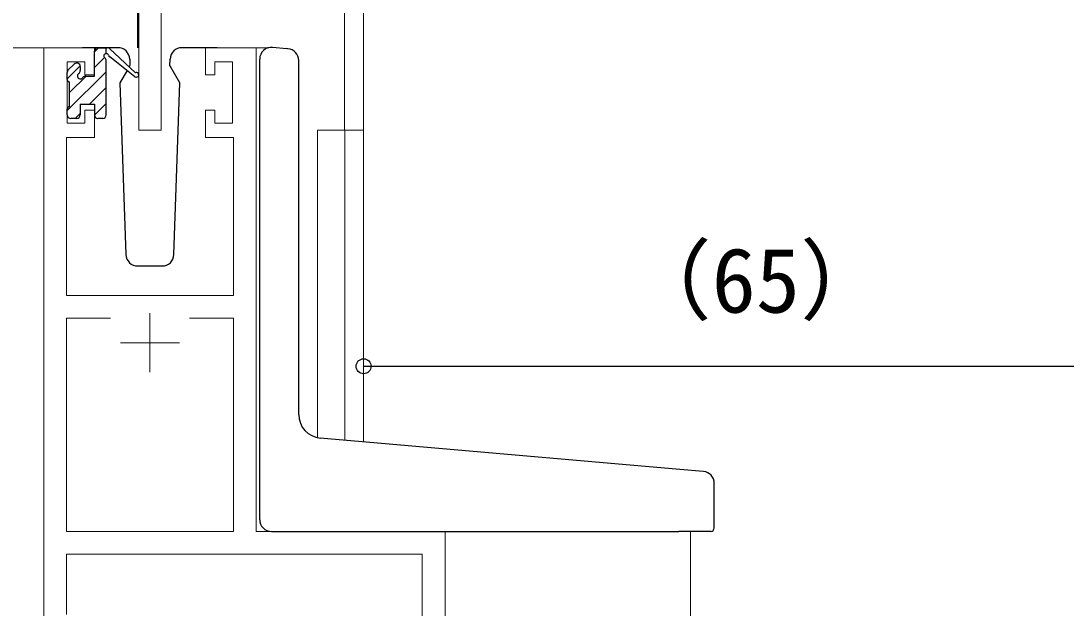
# Model space of a CAD drawing. Units: millimetres, scale not verified. Extents: x -437 to 438, y -344 to 341.
# Drawn here: x -305.8 to -217.3, y 97.7 to 147.5 of the extents above; entities that cross this region are included whole.
import ezdxf
from ezdxf.enums import TextEntityAlignment as Align

# ---------------------------------------------------------------- set-up
doc = ezdxf.new("R2010")
doc.units = ezdxf.units.MM
doc.header["$LTSCALE"] = 2
doc.layers.add('0-2_YKK_11', color=7, linetype='Continuous', lineweight=18)
doc.layers.add('0-4_YKK_12', color=2, linetype='Continuous', lineweight=18)
doc.layers.add('0-5_YKK_13', color=4, linetype='Continuous')
doc.layers.add('0-7_YKK_D', color=6, linetype='Continuous')
doc.styles.add('ＭＳ ゴシック', font='')
doc.styles.get('ＭＳ ゴシック').set_extended_font_data('MS Gothic')

msp = doc.modelspace()

# ---------------------------------------------------------------- linework, layer by layer
at = {"layer": '0-2_YKK_11'}
for p, q in [((-294.898, 122.7), (-294.898, 117.7)), ((-297.398, 120.2), (-292.398, 120.2))]:
    msp.add_line(p, q, dxfattribs=at)
at = {"layer": '0-2_YKK_11', "color": 211}
for points in [[(-295.848, 158.7), (-295.848, 138.2), (-293.948, 138.2), (-293.948, 148.527)], [(-278.428, 158.7), (-278.428, 138.2), (-276.798, 138.2), (-276.798, 153.3)]]:
    msp.add_lwpolyline(points, dxfattribs=at)
at = {"layer": '0-2_YKK_11'}
for points in [[(-303.898, 81.2), (-303.898, 145.2), (-299.598, 145.2), (-299.598, 142.9), (-300.398, 142.9), (-300.398, 144), (-301.898, 144), (-301.898, 138.8), (-300.398, 138.8), (-300.398, 139.9), (-299.598, 139.9), (-299.598, 137.6), (-301.968, 137.6), (-301.968, 124.2), (-287.828, 124.2), (-287.828, 137.6), (-290.198, 137.6), (-290.198, 139.9), (-289.398, 139.9), (-289.398, 138.8), (-287.898, 138.8), (-287.898, 144), (-289.398, 144), (-289.398, 142.9), (-290.198, 142.9), (-290.198, 145.2), (-285.898, 145.2), (-285.898, 104.2), (-269.898, 104.2), (-269.898, 81.2)], [(-291.547, 122.27), (-287.828, 122.27), (-287.828, 104.2), (-301.968, 104.2), (-301.968, 122.27), (-298.248, 122.27)], [(-271.828, 88.931), (-271.828, 102.27), (-301.968, 102.27), (-301.968, 97.158)]]:
    msp.add_lwpolyline(points, dxfattribs=at)
at = {"layer": '0-4_YKK_12'}
for p, q in [((-311.598, 145.2), (-302.898, 145.2)), ((-286.898, 145.2), (-284.821, 145.2)), ((-286.898, 145.2), (-284.854, 145.2)), ((-280.698, 138.2), (-280.698, 112.153)), ((-276.798, 138.2), (-280.698, 138.2)), ((-278.398, 138.2), (-278.398, 111.938)), ((-276.798, 138.2), (-276.798, 111.798)), ((-249.098, 104.2), (-249.098, 73.1))]:
    msp.add_line(p, q, dxfattribs=at)
at = {"layer": '0-5_YKK_13'}
for p, q in [((-295.95, 158.399), (-295.951, 145.2)), ((-297.611, 145.2), (-300.598, 145.2)), ((-299.598, 144.861), (-299.259, 145.2)), ((-299.298, 145.2), (-298.507, 145.2)), ((-298.598, 144.7), (-298.598, 145.2)), ((-289.198, 145.2), (-292.184, 145.2)), ((-284.51, 145.23), (-283.298, 145.123)), ((-299.598, 143.514), (-298.746, 144.366)), ((-298.314, 145.129), (-296.131, 143.082)), ((-296.164, 142.737), (-298.304, 144.434)), ((-283.21, 145.116), (-283.298, 145.123)), ((-301.898, 142.561), (-300.803, 143.656)), ((-301.81, 143.312), (-301.31, 143.812)), ((-300.798, 143.6), (-300.798, 143.261)), ((-298.598, 139.5), (-298.598, 144.1)), ((-292.355, 142.233), (-293.202, 143.7)), ((-285.598, 112.568), (-285.598, 144.233)), ((-282.298, 114.112), (-282.298, 144.12)), ((-301.898, 139.867), (-298.598, 143.167)), ((-301.898, 142.5), (-301.898, 143.1)), ((-301.698, 141.414), (-300.312, 142.8)), ((-296.84, 143.273), (-297.44, 142.233)), ((-301.698, 140.2), (-301.698, 142.3)), ((-300.018, 140.4), (-298.598, 141.82)), ((-297.44, 142.233), (-296.931, 127.665)), ((-292.864, 127.665), (-292.355, 142.233)), ((-301.898, 139.5), (-301.898, 140)), ((-300.798, 140.4), (-300.798, 139.5)), ((-300.798, 140.4), (-299.598, 140.4)), ((-299.598, 140.4), (-299.598, 139.5)), ((-299.596, 139.474), (-298.598, 140.473)), ((-301.098, 139.2), (-301.598, 139.2)), ((-301.218, 139.2), (-300.798, 139.62)), ((-298.898, 139.2), (-299.298, 139.2)), ((-295.932, 126.7), (-293.863, 126.7)), ((-285.598, 105.2), (-285.598, 112.568)), ((-250.01, 109.455), (-280.472, 112.12)), ((-248.01, 109.28), (-250.01, 109.455)), ((-247.098, 104.5), (-247.098, 108.284)), ((-284.598, 104.2), (-250.098, 104.2)), ((-247.398, 104.2), (-250.098, 104.2))]:
    msp.add_line(p, q, dxfattribs=at)
for points in [[(-300.337, 142.8), (-299.598, 142.8), (-299.598, 144.9)], [(-296.611, 144.235), (-296.593, 143.7), (-296.662, 143.58)], [(-293.133, 143.581), (-293.202, 143.7), (-293.184, 144.235)]]:
    msp.add_lwpolyline(points, dxfattribs=at)
for centre, radius, start, end in [((-299.298, 144.9), 0.3, 90, 180), ((-298.507, 144.9), 0.3, 49.89741, 90), ((-297.611, 144.2), 1, 2, 90), ((-292.184, 144.2), 1, 90, 178), ((-284.598, 144.233), 1, 85, 180), ((-298.598, 144.5), 0.2, 20.88332, 233.1301), ((-298.898, 144.1), 0.3, 0, 53.1301), ((-298.13, 144.678), 0.3, 200.88332, 234.62002), ((-283.298, 144.12), 1, 0, 85), ((-301.098, 143.6), 0.3, 0, 135), ((-301.598, 143.1), 0.3, 135, 180), ((-300.798, 142.8), 0.25, 123.05573, 326.94427), ((-301.098, 143.261), 0.3, 303.05573, 0), ((-300.337, 142.5), 0.3, 90, 146.94427), ((-296.048, 142.9), 0.2, 234.62002, 114.62002), ((-301.698, 142.5), 0.2, 180, 270), ((-301.698, 140), 0.2, 90, 180), ((-301.598, 139.5), 0.3, 180, 270), ((-301.098, 139.5), 0.3, 270, 0), ((-299.298, 139.5), 0.3, 180, 270), ((-298.898, 139.5), 0.3, 270, 0), ((-295.932, 127.7), 1, 182, 270), ((-293.863, 127.7), 1, 270, 358), ((-280.298, 114.112), 2, 180, 265), ((-248.098, 108.284), 1, 0, 85), ((-284.598, 105.2), 1, 180, 224.427), ((-284.598, 105.2), 1, 224.427, 270), ((-247.398, 104.5), 0.3, 270, 0)]:
    msp.add_arc(centre, radius, start, end, dxfattribs=at)
at = {"layer": '0-7_YKK_D'}
msp.add_line((-276.798, 118.2), (-211.063, 118.2), dxfattribs=at)
msp.add_circle((-276.798, 118.2), 0.637, dxfattribs=at)

# ---------------------------------------------------------------- texts
at = {"layer": '0-7_YKK_D', "style": 'ＭＳ ゴシック'}
msp.add_text('（65）', height=5.499, dxfattribs=at).set_placement((-254.818, 121.095), align=Align.BOTTOM_LEFT)

doc.saveas('drawing.dxf')
